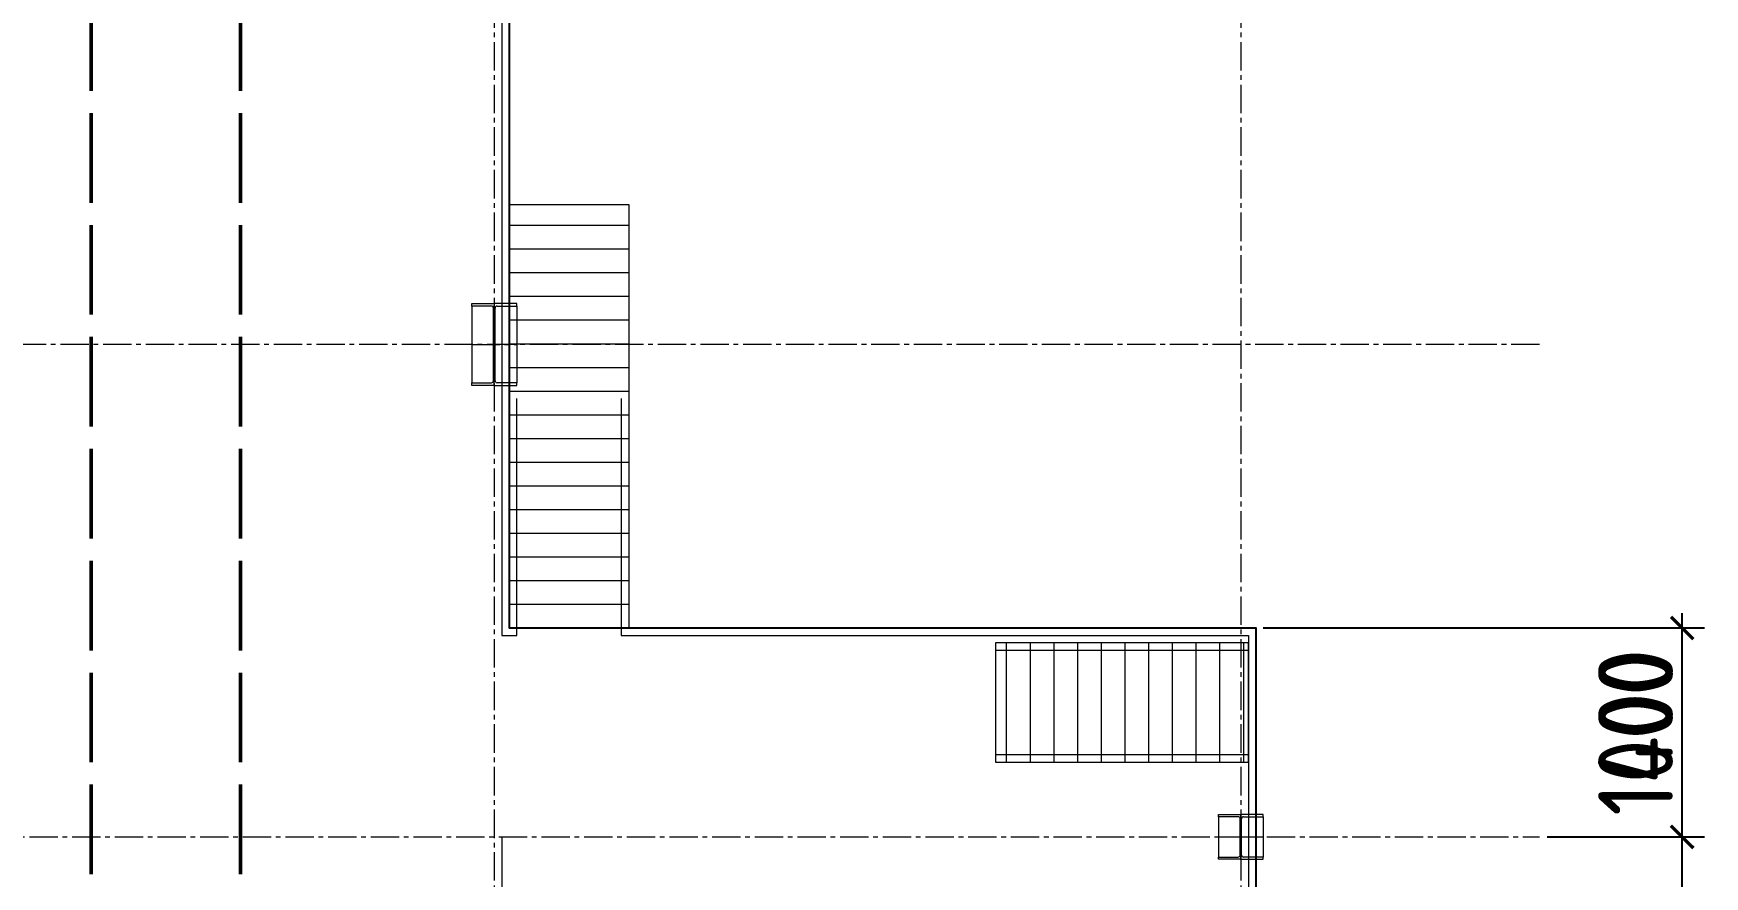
# Model space of a CAD drawing. Header units: millimetres. Extents: x 163705 to 1616509, y 81827 to 302547.
# Drawn here: x 672741 to 683932, y 253097 to 258747 of the extents above; entities that cross this region are included whole.
import ezdxf

# ---------------------------------------------------------------- set-up
doc = ezdxf.new("R2010")
doc.units = ezdxf.units.MM
doc.header["$LTSCALE"] = 10
doc.linetypes.add('ACAD_ISO02W100', pattern=[15, 12, -3])
doc.linetypes.add('CENTER2', pattern=[28.575, 19.05, -3.175, 3.175, -3.175])
for name, color, linetype, lineweight in [('1-中心线', 1, 'CENTER2', 0), ('1-护栏', 4, 'Continuous', 18), ('1-标注', 3, 'Continuous', 0), ('1-设备轮廓', 2, 'Continuous', 18), ('1-钢构', 6, 'Continuous', 0)]:
    doc.layers.add(name, color=color, linetype=linetype, lineweight=lineweight)
doc.styles.add('HZ', font='gbenor.shx', dxfattribs={"bigfont": 'gbcbig.shx'})
doc.styles.get("Standard").update_dxf_attribs({"font": 'arial.ttf'})
doc.dimstyles.new('100$0', dxfattribs={"dimscale": 100, "dimtxt": 5, "dimasz": 1.5, "dimexe": 1.5, "dimexo": 0.5, "dimtad": 1, "dimdec": 0, "dimdsep": 46, "dimtxsty": 'HZ', "dimblk": 'ARCHTICK', "dimcen": 2.5, "dimdle": 1, "dimclrd": 256, "dimclre": 256, "dimadec": 0, "dimazin": 0, "dimtfac": 1, "dimtdec": 0, "dimtmove": 0, "dimatfit": 3, "dimfxl": 0, "dimarcsym": 0})

# ---------------------------------------------------------------- blocks, each defined once
blk = doc.blocks.new('G$C2B9B74B2')
for p, q in [((3, 288), (3, 303)), ((3, 303), (153, 303)), ((135, 288), (3, 288)), ((3, 288), (3, 18)), ((148, 31), (148, 275)), ((153, 0), (153, 306)), ((303, 303), (153, 303)), ((158, 31), (158, 275)), ((171, 288), (303, 288)), ((303, 288), (303, 303)), ((303, 288), (303, 18)), ((0, 153), (306, 153)), ((3, 3), (3, 18)), ((3, 18), (135, 18)), ((153, 3), (3, 3)), ((153, 3), (303, 3)), ((303, 18), (171, 18)), ((303, 3), (303, 18))]:
    blk.add_line(p, q)
for centre, start, end in [((135, 275), 0, 90), ((171, 275), 90, 180), ((135, 31), 270, 0), ((171, 31), 180, 270)]:
    blk.add_arc(centre, 13, start, end)
blk.add_text('HC_SUPERPART', height=0.001).set_placement((153, 3))
blk = doc.blocks.new('G$CEDFA10A2')
for p, q in [((0, 535), (0, 553)), ((0, 553), (150, 553)), ((131.5, 535), (0, 535)), ((0, 535), (0, 21)), ((144.5, 34), (144.5, 522)), ((300, 553), (150, 553)), ((155.5, 34), (155.5, 522)), ((168.5, 535), (300, 535)), ((300, 535), (300, 553)), ((300, 535), (300, 21)), ((0, 21), (131.5, 21)), ((0, 3), (0, 21)), ((150, 3), (0, 3)), ((150, 3), (300, 3)), ((300, 21), (168.5, 21)), ((300, 3), (300, 21))]:
    blk.add_line(p, q)
for centre, start, end in [((131.5, 522), 0, 90), ((168.5, 522), 90, 180), ((131.5, 34), 270, 0), ((168.5, 34), 180, 270)]:
    blk.add_arc(centre, 13, start, end)
at = {"layer": '1-中心线'}
for p, q in [((150, 0), (150, 556)), ((-3, 278), (303, 278))]:
    blk.add_line(p, q, dxfattribs=at)
blk.add_text('HC_SUPERPART', height=0.001).set_placement((150, 3))
blk = doc.blocks.new('_ArchTick')
at = {"const_width": 0.15}
blk.add_lwpolyline([(-0.5, -0.5), (0.5, 0.5)], dxfattribs=at)
blk = doc.blocks.new('*D988')
at = {"layer": '1-标注', "lineweight": -2, "transparency": 16777216}
for p, q in [((683782, 253363), (683782, 254596)), ((683782, 252363), (683782, 253463)), ((682877, 253363), (683932, 253363)), ((680742, 252363), (683932, 252363))]:
    blk.add_line(p, q, dxfattribs=at)
at = {"layer": 'Defpoints', "color": 0, "transparency": 16777216}
for p in [(682827, 253363), (680692, 252363), (683782, 252363)]:
    blk.add_point(p, dxfattribs=at)
at = {"layer": '1-标注', "lineweight": -2, "transparency": 16777216, "xscale": 150, "yscale": 150, "zscale": 150}
for p, rotation in [((683782, 253363), 90), ((683782, 252363), 270)]:
    blk.add_blockref('_ArchTick', p, dxfattribs=dict(at, rotation=rotation))
at = {"layer": '1-标注', "color": 0, "transparency": 16777216, "insert": (683470, 254055), "char_height": 500, "attachment_point": 5, "rotation": 90, "style": 'HZ'}
blk.add_mtext('1000', dxfattribs=at)
blk = doc.blocks.new('*U488')
at = {"layer": '1-护栏'}
h = blk.add_hatch(dxfattribs=at)
h.set_pattern_fill('ANSI31', color=256, scale=50, angle=315)
h.set_pattern_definition([(0, (-900, -1144.28), (4e-14, 158.75), [])])
h.paths.add_polyline_path([(800, 0), (0, 0), (0, 1694), (800, 1694)])
for p, q in [((50, 1694), (50, 0)), ((750, 1694), (750, 0))]:
    blk.add_line(p, q, dxfattribs=at)
at = {"layer": '1-钢构'}
blk.add_lwpolyline([(800, 0), (0, 0), (0, 1694), (800, 1694)], close=True, dxfattribs=at)
blk = doc.blocks.new('*D993')
at = {"layer": '1-标注', "lineweight": -2, "transparency": 16777216}
for p, q in [((683782, 253263), (683782, 254863)), ((680977, 254763), (683932, 254763)), ((682877, 253363), (683932, 253363))]:
    blk.add_line(p, q, dxfattribs=at)
at = {"layer": 'Defpoints', "color": 0, "transparency": 16777216}
for p in [(680927, 254763), (683782, 254763), (682827, 253363)]:
    blk.add_point(p, dxfattribs=at)
at = {"layer": '1-标注', "lineweight": -2, "transparency": 16777216, "xscale": 150, "yscale": 150, "zscale": 150}
for p, rotation in [((683782, 254763), 90), ((683782, 253363), 270)]:
    blk.add_blockref('_ArchTick', p, dxfattribs=dict(at, rotation=rotation))
at = {"layer": '1-标注', "color": 0, "transparency": 16777216, "insert": (683470, 254063), "char_height": 500, "attachment_point": 5, "rotation": 90, "style": 'HZ'}
blk.add_mtext('1400', dxfattribs=at)

msp = doc.modelspace()

# ---------------------------------------------------------------- hatches: boundary and pattern name
at = {"layer": '1-护栏'}
h = msp.add_hatch(dxfattribs=at)
h.set_pattern_fill('ANSI31', color=256, scale=50, angle=315)
h.set_pattern_definition([(0, (675027.04, 254762.84), (4e-14, 158.75), [])])
h.paths.add_polyline_path([(676727.037, 254762.835), (675927.037, 254762.835), (675927.037, 257601.07), (676727.037, 257601.07)])

# ---------------------------------------------------------------- linework, layer by layer
msp.add_lwpolyline([(676727.037, 254762.835), (680927.037, 254762.835), (680927.037, 244862.835), (668827.037, 244862.835), (668827.037, 256762.835), (668827.037, 256762.835), (668827.037, 262162.835), (675927.037, 262162.835), (675927.037, 254762.835), (676727.037, 254762.835)])
at = {"layer": '1-中心线'}
for p, q in [((675827.037, 264690.08), (675827.037, 244162.703)), ((680827.037, 264690.08), (680827.037, 244162.703)), ((682827.037, 256662.835), (652710.886, 256662.835)), ((652710.886, 253362.835), (682827.037, 253362.835))]:
    msp.add_line(p, q, dxfattribs=at)
at = {"layer": '1-护栏'}
msp.add_line((675877.037, 253362.835), (675877.037, 244912.835), dxfattribs=at)
msp.add_lwpolyline([(676677.037, 256301.07), (676677.037, 254712.835), (680877.037, 254712.835), (680877.037, 244912.835), (668895.91, 244912.835), (668895.91, 256712.835), (668895.91, 256712.835), (668895.91, 262112.835), (675877.037, 262112.835), (675877.037, 254712.835), (675977.037, 254712.835), (675977.037, 256301.07)], dxfattribs=at)
at = {"layer": '1-设备轮廓', "color": 5, "linetype": 'ACAD_ISO02W100', "lineweight": 50, "ltscale": 5}
for p, q in [((673127.037, 261962.835), (673127.037, 245062.093)), ((674127.037, 261962.835), (674127.037, 245062.093))]:
    msp.add_line(p, q, dxfattribs=at)
at = {"layer": '1-钢构'}
msp.add_lwpolyline([(676727.037, 254762.835), (675927.037, 254762.835), (675927.037, 257601.07), (676727.037, 257601.07)], close=True, dxfattribs=at)

# ---------------------------------------------------------------- block references
at = {"xscale": -1, "rotation": 270}
msp.add_blockref('*U488', (679183.079, 253862.836), dxfattribs=at)
at = {"layer": '1-钢构'}
for name, p in [('G$CEDFA10A2', (675677.037, 256384.835)), ('G$C2B9B74B2', (680674.037, 253209.835))]:
    msp.add_blockref(name, p, dxfattribs=at)

# ---------------------------------------------------------------- dimensions: what is measured, and where the dimension line sits
at = {"layer": '1-标注'}
dim = msp.add_linear_dim(base=(683782.187, 254762.835), p1=(682827.037, 253362.835), p2=(680927.037, 254762.835), angle=90, dimstyle='100$0', override={"dimtmove": 1}, dxfattribs=at)
dim.commit()
dim.dimension.update_dxf_attribs({"geometry": '*D993', "text_midpoint": (683469.687, 254062.835)})
dim = msp.add_linear_dim(base=(683782.187, 252362.835), p1=(682827.037, 253362.835), p2=(680692.351, 252362.835), angle=90, dimstyle='100$0', dxfattribs=at)
dim.commit()
dim.dimension.update_dxf_attribs({"geometry": '*D988', "text_midpoint": (683782.187, 254054.666), "dimtype": 160})

doc.saveas('drawing.dxf')
